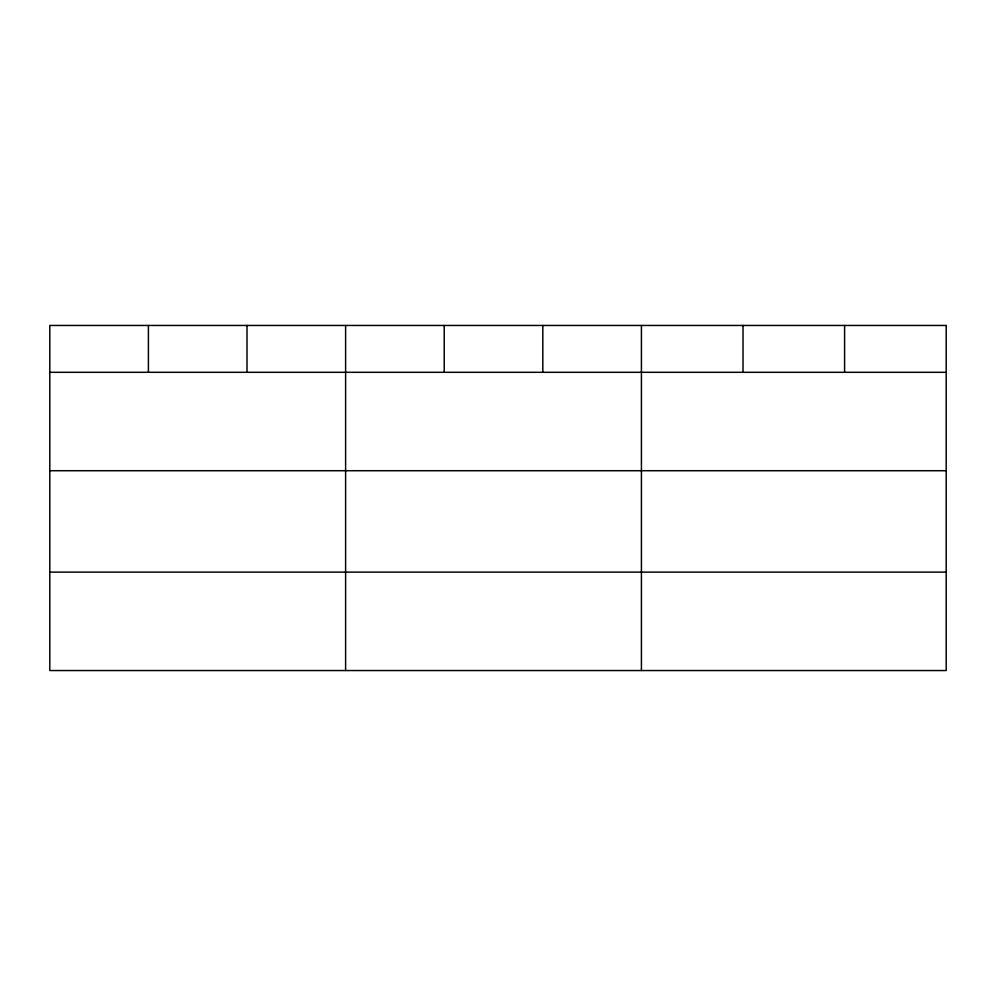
<?xml version="1.0" encoding="UTF-8"?>
<svg xmlns="http://www.w3.org/2000/svg" width="996" height="996" viewBox="0 0 996 996"><rect width="100%" height="100%" fill="white"/><g stroke="black" fill="none" stroke-linecap="round" stroke-linejoin="round"><path stroke-width="1.49" d="M49.8 372.305L946.2 372.305M49.8 470.722L946.2 470.722M49.8 572.127L946.2 572.127M844.608 325.455L844.608 372.305M743.016 325.455L743.016 372.305M641.424 325.455L641.424 670.545M542.82 325.455L542.82 372.305M444.216 325.455L444.216 372.305M345.612 325.455L345.612 670.545M247.008 325.455L247.008 372.305M148.404 325.455L148.404 372.305M946.2 325.455L49.8 325.455L49.8 670.545L946.2 670.545L946.2 325.455"/></g></svg>
